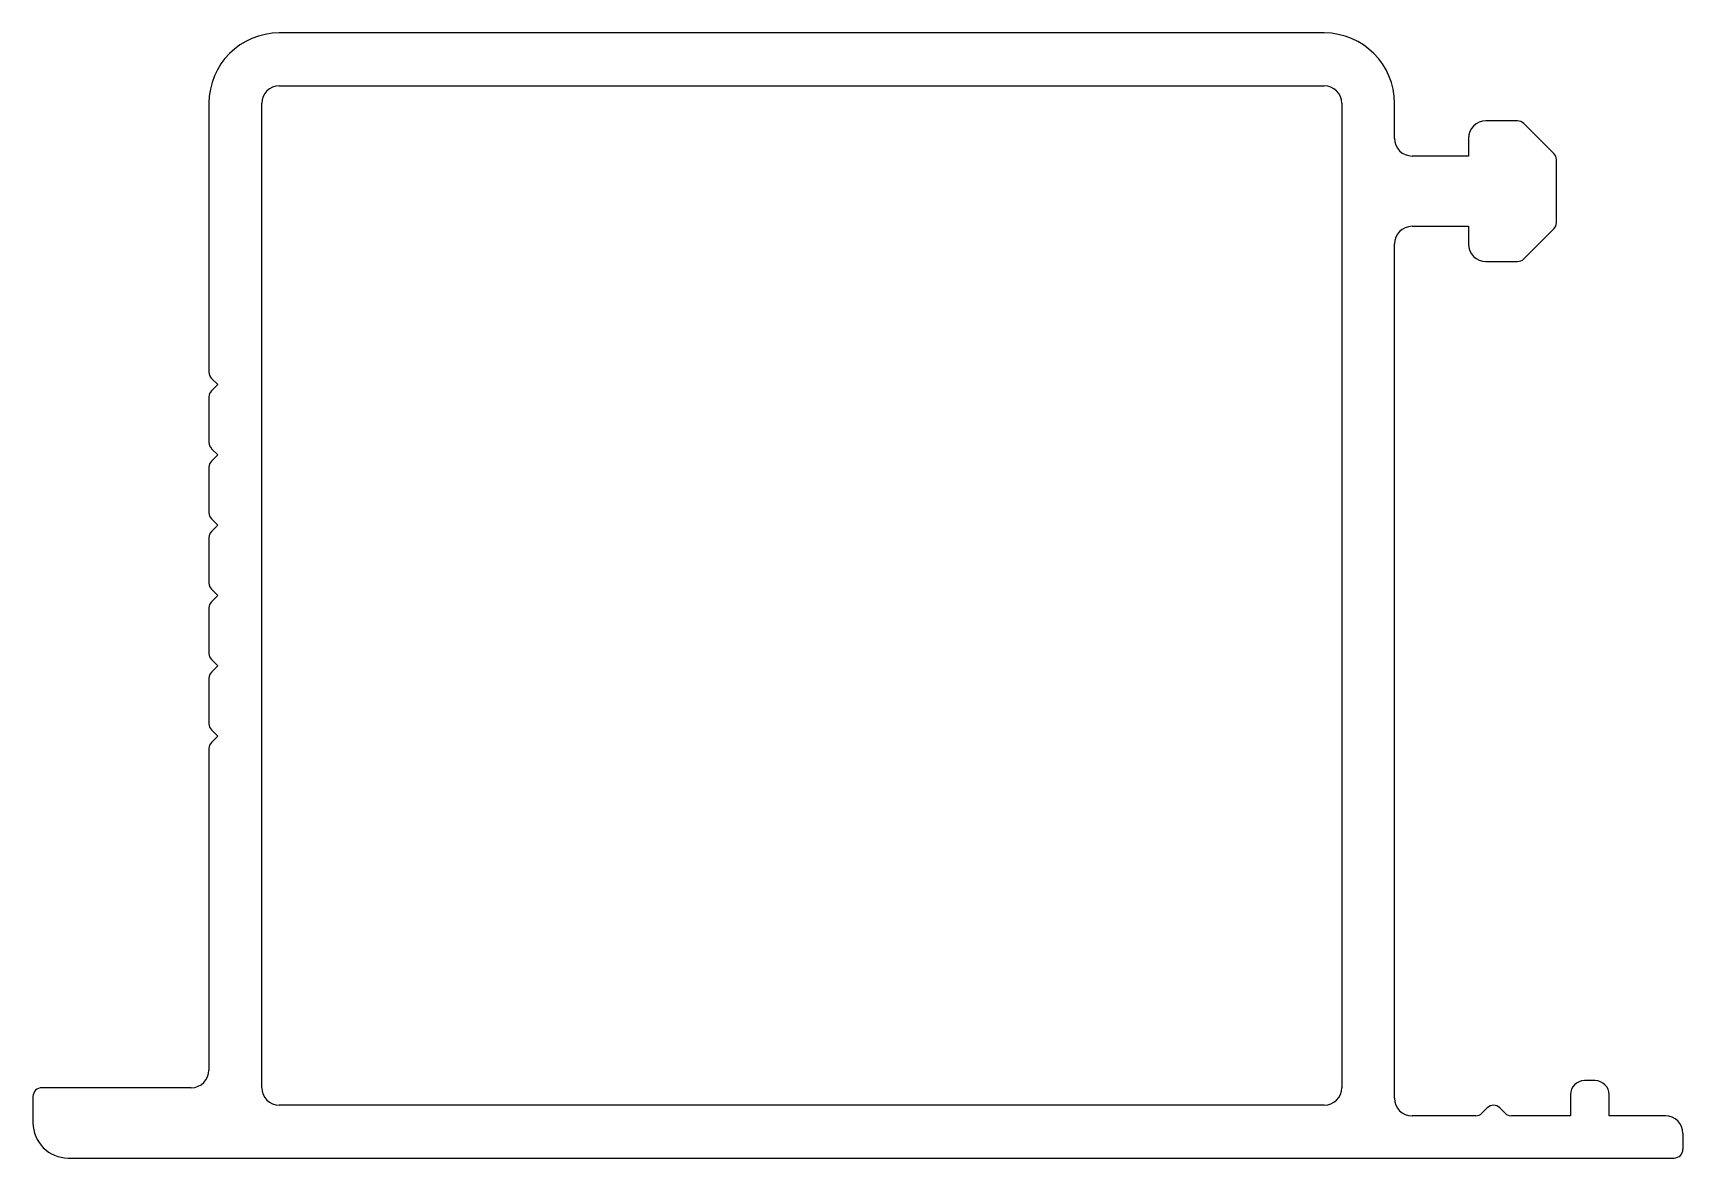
# Model space of a CAD drawing. Extents: x 2928.2 to 2975.1, y 1809 to 1841.
import ezdxf

# ---------------------------------------------------------------- set-up
doc = ezdxf.new("R2010")
doc.units = 0
doc.layers.get('0').update_dxf_attribs({"linetype": 'CONTINUOUS'})

msp = doc.modelspace()

# ---------------------------------------------------------------- linework, layer by layer
for p, q in [((2964.904, 1840.984), (2935.204, 1840.984)), ((2935.204, 1839.484), (2964.904, 1839.484)), ((2933.204, 1838.984), (2933.204, 1831.337)), ((2934.704, 1810.984), (2934.704, 1838.984)), ((2965.404, 1838.984), (2965.404, 1810.984)), ((2966.904, 1837.984), (2966.904, 1838.984)), ((2970.401, 1838.484), (2969.504, 1838.484)), ((2971.431, 1837.557), (2970.577, 1838.41)), ((2969.004, 1837.984), (2969.004, 1837.484)), ((2969.004, 1837.484), (2967.404, 1837.484)), ((2971.504, 1835.587), (2971.504, 1837.38)), ((2967.404, 1835.484), (2969.004, 1835.484)), ((2969.004, 1835.484), (2969.004, 1834.984)), ((2970.577, 1834.557), (2971.431, 1835.41)), ((2966.904, 1810.684), (2966.904, 1834.984)), ((2969.504, 1834.484), (2970.401, 1834.484)), ((2933.454, 1830.984), (2933.277, 1831.16)), ((2933.277, 1830.807), (2933.454, 1830.984)), ((2933.204, 1830.63), (2933.204, 1829.337)), ((2933.454, 1828.984), (2933.277, 1829.16)), ((2933.277, 1828.807), (2933.454, 1828.984)), ((2933.204, 1828.63), (2933.204, 1827.337)), ((2933.454, 1826.984), (2933.277, 1827.16)), ((2933.277, 1826.807), (2933.454, 1826.984)), ((2933.204, 1826.63), (2933.204, 1825.337)), ((2933.454, 1824.984), (2933.277, 1825.16)), ((2933.277, 1824.807), (2933.454, 1824.984)), ((2933.204, 1824.63), (2933.204, 1823.337)), ((2933.454, 1822.984), (2933.277, 1823.16)), ((2933.204, 1822.63), (2933.204, 1821.337)), ((2933.277, 1822.807), (2933.454, 1822.984)), ((2933.454, 1820.984), (2933.277, 1821.16)), ((2933.277, 1820.807), (2933.454, 1820.984)), ((2933.204, 1820.63), (2933.204, 1811.484)), ((2932.704, 1810.984), (2928.454, 1810.984)), ((2972.604, 1811.184), (2972.304, 1811.184)), ((2928.204, 1810.734), (2928.204, 1809.984)), ((2964.904, 1810.484), (2935.204, 1810.484)), ((2969.542, 1810.41), (2969.388, 1810.257)), ((2970.049, 1810.257), (2969.896, 1810.41)), ((2971.904, 1810.784), (2971.904, 1810.184)), ((2973.004, 1810.184), (2973.004, 1810.784)), ((2969.212, 1810.184), (2967.404, 1810.184)), ((2971.904, 1810.184), (2970.226, 1810.184)), ((2974.604, 1810.184), (2973.004, 1810.184)), ((2975.104, 1809.684), (2975.104, 1809.234)), ((2929.204, 1808.984), (2974.854, 1808.984))]:
    msp.add_line(p, q)
for centre, radius, start, end in [((2935.204, 1838.984), 2, 90, 180), ((2964.904, 1838.984), 2, 0, 90), ((2935.204, 1838.984), 0.5, 90, 180), ((2964.904, 1838.984), 0.5, 0, 90), ((2969.504, 1837.984), 0.5, 90, 180), ((2970.401, 1838.234), 0.25, 45, 90), ((2967.404, 1837.984), 0.5, 180, 270), ((2971.254, 1837.38), 0.25, 0, 45), ((2967.404, 1834.984), 0.5, 90, 180), ((2971.254, 1835.587), 0.25, 315, 0), ((2969.504, 1834.984), 0.5, 180, 270), ((2970.401, 1834.734), 0.25, 270, 315), ((2933.454, 1831.337), 0.25, 180, 225), ((2933.454, 1830.63), 0.25, 135, 180), ((2933.454, 1829.337), 0.25, 180, 225), ((2933.454, 1828.63), 0.25, 135, 180), ((2933.454, 1827.337), 0.25, 180, 225), ((2933.454, 1826.63), 0.25, 135, 180), ((2933.454, 1825.337), 0.25, 180, 225), ((2933.454, 1824.63), 0.25, 135, 180), ((2933.454, 1823.337), 0.25, 180, 225), ((2933.454, 1822.63), 0.25, 135, 180), ((2933.454, 1821.337), 0.25, 180, 225), ((2933.454, 1820.63), 0.25, 135, 180), ((2932.704, 1811.484), 0.5, 270, 360), ((2928.454, 1810.734), 0.25, 90, 180), ((2935.204, 1810.984), 0.5, 180, 270), ((2964.904, 1810.984), 0.5, 270, 360), ((2972.304, 1810.784), 0.4, 90, 180), ((2972.604, 1810.784), 0.4, 0, 90), ((2967.404, 1810.684), 0.5, 180, 270), ((2969.719, 1810.234), 0.25, 45, 135), ((2929.204, 1809.984), 1, 180, 270), ((2969.212, 1810.434), 0.25, 270, 315), ((2970.226, 1810.434), 0.25, 225, 270), ((2974.604, 1809.684), 0.5, 0, 90), ((2974.854, 1809.234), 0.25, 270, 0)]:
    msp.add_arc(centre, radius, start, end)

doc.saveas('drawing.dxf')
